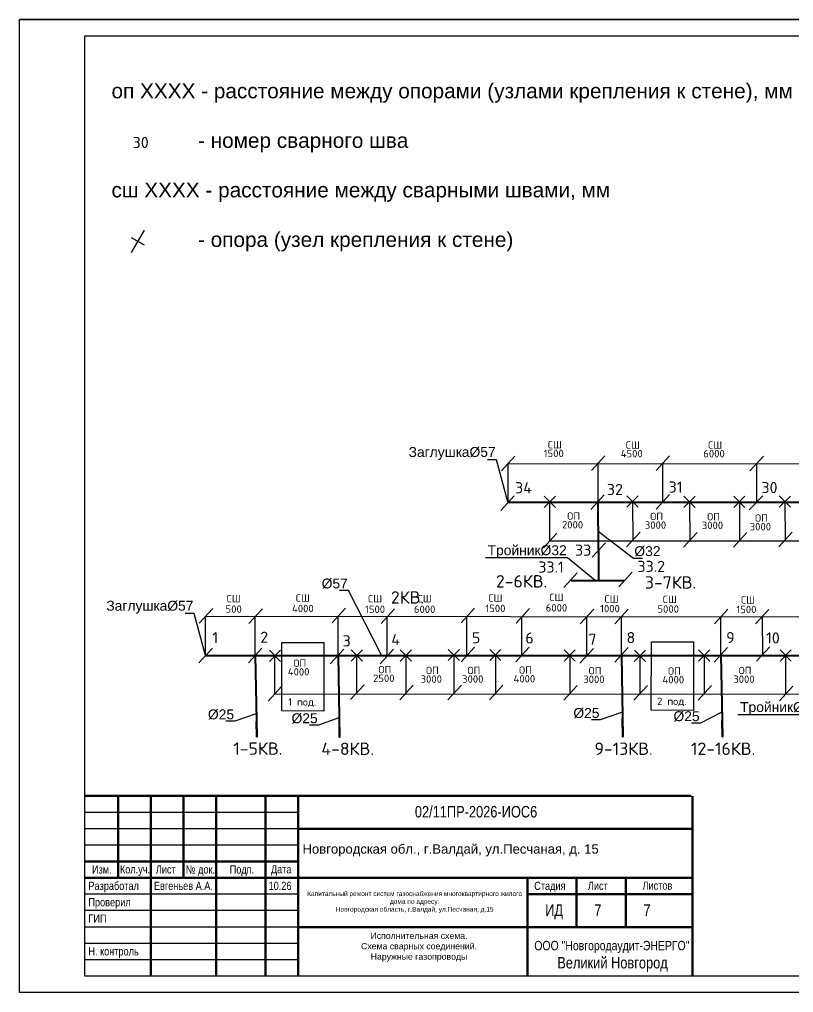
# Model space of a CAD drawing. Header units: inches. Extents: x -14875 to 29939, y -511 to 58086.
# Drawn here: x -14875 to -8622, y -511 to 7348 of the extents above; entities that cross this region are included whole.
import ezdxf
from ezdxf import colors
from ezdxf.entities.mleader import LeaderData, LeaderLine
from ezdxf.enums import TextEntityAlignment as Align
from ezdxf.math import Vec2, Vec3

# ---------------------------------------------------------------- set-up
doc = ezdxf.new("R2010")
doc.units = ezdxf.units.IN
doc.header["$MEASUREMENT"] = 0
doc.linetypes.add('ACAD_ISO02W100', pattern=[15, 12, -3])
doc.layers.get('0').update_dxf_attribs({"color": 18, "true_color": 0x000000})
for name, color, linetype, lineweight in [('анп Рамка жирная', 7, 'Continuous', 50), ('ГП_Таbлицы', 7, 'Continuous', 50), ('Трубы', 7, 'Continuous', 40)]:
    doc.layers.add(name, color=color, linetype=linetype, lineweight=lineweight)
doc.styles.add('ISO', font='arial.ttf')
doc.styles.add('PROFIL', font='simplex.shx')
doc.styles.get("Standard").update_dxf_attribs({"font": 'arial.ttf'})
doc.mleader_styles.duplicate_entry("Standard", '')

# ---------------------------------------------------------------- blocks, each defined once
blk = doc.blocks.new('A$C06d2972a')
at = {"color": 242, "lineweight": 30, "true_color": 0xcd2027}
for p, q in [((87, 150), (-87, -150)), ((-87, 50), (87, -50))]:
    blk.add_line(p, q, dxfattribs=at)

msp = doc.modelspace()

# ---------------------------------------------------------------- linework, layer by layer
at = {"color": 18, "true_color": 0x000000}
for p, q in [((-10980.1, 3703.2), (-10871.9, 3821)), ((-10254.7, 3706), (-10146.4, 3823.9)), ((-9732.3, 3705.9), (-9624, 3823.8)), ((-8973.9, 3703.4), (-8865.6, 3821.3)), ((-10927, 3449.6), (-10927, 3765.8)), ((-10925.7, 3762), (-6697.6, 3758.8)), ((-10200.1, 3450.1), (-10200.1, 3766.2)), ((-9677.7, 3450), (-9677.7, 3766.1)), ((-8919.3, 3447.5), (-8919.3, 3763.6)), ((-10985.5, 3382), (-10877.3, 3499.9)), ((-10258.4, 3390.9), (-10150.1, 3508.8)), ((-9731.1, 3392.7), (-9622.8, 3510.6)), ((-10590, 3137.9), (-10590, 3454)), ((-9922.3, 3453.5), (-9920.5, 3138.2)), ((-9462.1, 3451.9), (-9460.4, 3136.5)), ((-9059.1, 3451.9), (-9057.4, 3136.5)), ((-8692.2, 3453.5), (-8690.4, 3138.1)), ((-10642.7, 3081.2), (-10534.5, 3199.1)), ((-9969.8, 3088.4), (-9861.6, 3206.2)), ((-9509.7, 3086.7), (-9401.4, 3204.6)), ((-9106.7, 3086.7), (-8998.5, 3204.5)), ((-8739.7, 3088.3), (-8631.5, 3206.1)), ((-10590.1, 3137.8), (-6816.9, 3136.7)), ((-10247.7, 3003.8), (-10139.5, 3121.7)), ((-10476.8, 2759.7), (-10368.6, 2877.5)), ((-10033.9, 2765.4), (-9925.6, 2883.2)), ((-13422, 2472.9), (-13313.8, 2590.7)), ((-13371.4, 2528), (-8251.5, 2524.2)), ((-13371, 2210.4), (-13371, 2528.2)), ((-13020.9, 2469.9), (-12912.6, 2587.7)), ((-12969.9, 2207.4), (-12969.9, 2525.2)), ((-12348.9, 2474.1), (-12240.7, 2591.9)), ((-12299.3, 2209.1), (-12299.3, 2525.3)), ((-11954, 2470.4), (-11845.7, 2588.3)), ((-11904.4, 2205.5), (-11904.4, 2521.6)), ((-11307.5, 2474.2), (-11199.3, 2592)), ((-11259.6, 2210.4), (-11259.6, 2526.5)), ((-10863.5, 2472.3), (-10755.2, 2590.2)), ((-10815.6, 2208.5), (-10815.6, 2524.6)), ((-10344.3, 2467.6), (-10236, 2585.4)), ((-10292.1, 2209.8), (-10292.1, 2525.9)), ((-10065.1, 2467.9), (-9956.9, 2585.7)), ((-10012.1, 2209.4), (-10012.1, 2525.5)), ((-9261, 2467.9), (-9152.8, 2585.7)), ((-9208, 2209.4), (-9208, 2525.5)), ((-8929.8, 2465.5), (-8821.6, 2583.3)), ((-8875.5, 2523.9), (-8873.5, 2213.8)), ((-8920.6, 2164), (-8812.4, 2281.9)), ((-13424.7, 2152), (-13316.5, 2269.9)), ((-13024, 2152), (-12915.8, 2269.9)), ((-12811.2, 1901), (-12811.2, 2210.3)), ((-12363.7, 2144), (-12255.4, 2261.9)), ((-12151.6, 2214.5), (-12151.2, 1905.1)), ((-11960.9, 2144.8), (-11852.6, 2262.6)), ((-11753.8, 2212.4), (-11753.4, 1903.1)), ((-11365.3, 2212.1), (-11365, 1902.7)), ((-11307.2, 2160.8), (-11199, 2278.6)), ((-11030.3, 2212.1), (-11029.9, 1902.7)), ((-10866, 2161.1), (-10757.8, 2278.9)), ((-10429.5, 2210.3), (-10429.1, 1900.9)), ((-10346.7, 2150.1), (-10238.5, 2267.9)), ((-10066.3, 2156.8), (-9958.1, 2274.6)), ((-9862.8, 2209.6), (-9862.4, 1900.2)), ((-9344.2, 2209.9), (-9343.8, 1900.5)), ((-9262.2, 2156.8), (-9154, 2274.6)), ((-8685.2, 1900.2), (-8685.2, 2212.1)), ((-12199.4, 1855.2), (-12091.2, 1973)), ((-11801.6, 1853.2), (-11693.4, 1971)), ((-11413.2, 1852.8), (-11305, 1970.6)), ((-11078.2, 1852.8), (-10969.9, 1970.6)), ((-10477.4, 1851), (-10369.1, 1968.8)), ((-9910.7, 1850.3), (-9802.4, 1968.1)), ((-9392.1, 1850.6), (-9283.8, 1968.4)), ((-12865.3, 1841.8), (-12757, 1959.7)), ((-12811.2, 1900.9), (-7774.9, 1899.5)), ((-8735.6, 1845.3), (-8627.4, 1963.1))]:
    msp.add_line(p, q, dxfattribs=at)
at = {"color": 0}
for p, q in [((-10635.9, 3497.6), (-10545.3, 3406.9)), ((-10635.9, 3407), (-10545.3, 3497.5)), ((-9968.1, 3408.5), (-9877.4, 3499.1)), ((-9968.1, 3499.1), (-9877.5, 3408.5)), ((-9507.9, 3406.9), (-9417.3, 3497.5)), ((-9507.9, 3497.5), (-9417.3, 3406.9)), ((-9105, 3406.9), (-9014.3, 3497.4)), ((-9104.9, 3497.5), (-9014.4, 3406.8)), ((-8980.2, 3387.1), (-8869.5, 3500.8)), ((-8738, 3408.5), (-8647.3, 3499)), ((-8737.9, 3499.1), (-8647.4, 3408.4)), ((-12856, 2163.2), (-12765.4, 2253.8)), ((-12856, 2253.8), (-12765.4, 2163.2)), ((-12195, 2166), (-12104.3, 2256.5)), ((-12194.9, 2256.6), (-12104.4, 2165.9)), ((-11798.9, 2166.4), (-11708.2, 2256.9)), ((-11798.8, 2257), (-11708.3, 2166.3)), ((-11410.7, 2169.4), (-11320.1, 2260)), ((-11410.7, 2260), (-11320.1, 2169.4)), ((-11075.7, 2169.4), (-10985, 2260)), ((-11075.6, 2260), (-10985.1, 2169.4)), ((-10475.1, 2166.5), (-10384.4, 2257.1)), ((-10475, 2257.1), (-10384.5, 2166.5)), ((-9907.7, 2162.4), (-9817, 2252.9)), ((-9907.6, 2253), (-9817.1, 2162.3)), ((-9389.7, 2165.6), (-9299, 2256.1)), ((-9389.6, 2256.2), (-9299.1, 2165.5)), ((-8730.2, 2165.7), (-8639.5, 2256.2)), ((-8730.1, 2256.3), (-8639.5, 2165.6))]:
    msp.add_line(p, q, dxfattribs=at)
at = {"color": 18, "true_color": 0x000000}
for points in [[(-12754.5, 2315.7), (-12414.7, 2316.1), (-12414.7, 1762.3), (-12756.4, 1765.1)], [(-9768.7, 2321.4), (-9428.9, 2321.8), (-9428.9, 1768), (-9770.6, 1770.7)]]:
    msp.add_lwpolyline(points, close=True, dxfattribs=at)
at = {"layer": 'анп Рамка жирная', "color": 7, "lineweight": 30, "ltscale": 0.001}
for p, q in [((-14874.5, 7347.6), (-3761.3, 7347.6)), ((-14874.5, -511), (-14874.5, 7347.6)), ((-3761.3, 7347.6), (-14874.5, 7347.6)), ((-14345.3, -378.7), (-14345.3, 7215.3)), ((-14345.3, 7215.3), (-3893.6, 7215.3)), ((-3893.6, -378.7), (-14345.3, -378.7)), ((-3761.3, -511), (-14874.5, -511))]:
    msp.add_line(p, q, dxfattribs=at)
at = {"layer": 'ГП_Таbлицы', "color": 7}
for p, q in [((-14078.2, 1076.6), (-14078.2, 415.1)), ((-13813.6, 1076.6), (-13813.6, -378.7)), ((-13549, 1076.6), (-13549, 415.1)), ((-13284.4, 1076.6), (-13284.4, -378.7)), ((-12887.5, 1076.6), (-12887.5, -378.7)), ((-12622.9, 1076.6), (-12622.9, -378.7)), ((-9438.2, 1075.6), (-9438.3, -378.6)), ((-12622.9, 812), (-9447.7, 812)), ((-12622.9, 547.4), (-14342.8, 547.4)), ((-14342.8, 415.1), (-9447.7, 415.1)), ((-10770.7, 415.1), (-10770.7, -378.7)), ((-10373.8, 415.1), (-10373.8, 18.2)), ((-9976.9, 415.1), (-9976.9, 18.2)), ((-10770.7, 282.8), (-9447.7, 282.8)), ((-12622.9, 18.2), (-9447.7, 18.2))]:
    msp.add_line(p, q, dxfattribs=at)
at = {"layer": 'ГП_Таbлицы', "color": 7, "lineweight": -3}
for p, q in [((-12622.9, 944.3), (-14342.8, 944.3)), ((-12622.9, 812), (-14342.8, 812)), ((-12622.9, 679.7), (-14342.8, 679.7)), ((-12622.9, 282.8), (-14342.8, 282.8)), ((-12622.9, 150.5), (-14342.8, 150.5)), ((-12622.9, 18.2), (-14342.8, 18.2)), ((-12622.9, -114.1), (-14342.8, -114.1)), ((-12622.9, -246.4), (-14342.8, -246.4))]:
    msp.add_line(p, q, dxfattribs=at)
at = {"layer": 'ГП_Таbлицы', "color": 7}
msp.add_lwpolyline([(-14342.8, 1076.6), (-14342.8, 1076.6), (-9447.7, 1076.6)], dxfattribs=at)
at = {"layer": 'Трубы', "color": 18, "true_color": 0x000000}
for p, q in [((-10926.7, 3448.9), (-6695.7, 3448.1)), ((-10202.3, 3450.1), (-10198.6, 3063.7)), ((-10198.2, 3063.2), (-10197.3, 2819.6)), ((-10416.8, 2817.7), (-9993, 2817.7)), ((-13371.1, 2210.7), (-7640.2, 2212))]:
    msp.add_line(p, q, dxfattribs=at)
for points in [[(-12970, 2210.4), (-12958.1, 1554), (-12960.7, 1677.4)], [(-12300.2, 2208.9), (-12288.3, 1552.5), (-12290.5, 1666.8)], [(-10012.6, 2210.1), (-10000.6, 1553.7), (-10003.3, 1702.6)], [(-9208.5, 2210.1), (-9196.5, 1553.7), (-9199, 1683.4)]]:
    msp.add_lwpolyline(points, dxfattribs=at)

# ---------------------------------------------------------------- block references
at = {"xscale": 0.6, "yscale": 0.6, "zscale": 0.6}
msp.add_blockref('A$C06d2972a', (-13918.7, 5556.9), dxfattribs=at)

# ---------------------------------------------------------------- texts
at = {"color": 0, "style": 'PROFIL'}
for s, height, p in [('30', 89.79, (-13895.5, 6354.4)), ('СШ', 59.9, (-10549.4, 3913.2)), ('СШ', 59.9, (-9919.8, 3911.3)), ('СШ', 59.9, (-9254.7, 3911.3)), ('1500', 59.9, (-10558.7, 3843.1)), ('4500', 59.9, (-9929, 3841.2)), ('6000', 59.9, (-9264, 3841.2)), ('31', 89.79, (-9574.4, 3571.5)), ('34', 89.79, (-10802.9, 3566.3)), ('32', 89.79, (-10064.8, 3551.6)), ('30', 89.79, (-8816.1, 3567.7)), ('ОП', 59.9, (-10397.5, 3337)), ('ОП', 59.9, (-9727.3, 3334.1)), ('ОП', 59.9, (-9267.2, 3332.4)), ('ОП', 59.9, (-8880.3, 3321.1)), ('2000', 59.9, (-10406.8, 3266.8)), ('3000', 59.9, (-9736.6, 3264)), ('3000', 59.9, (-9276.4, 3262.3)), ('3000', 59.9, (-8889.5, 3251)), ('33', 89.79, (-10321.1, 3061.8)), ('33.1', 89.79, (-10580.6, 2925.3)), ('33.2', 89.79, (-9771, 2931)), ('2-6КВ.', 100, (-10818.3, 2809.8)), ('3-7КВ.', 100, (-9615, 2800.8)), ('СШ', 59.9, (-13144.1, 2670.5)), ('СШ', 59.9, (-12585.2, 2675.4)), ('СШ', 59.9, (-12002.3, 2669.2)), ('2КВ.', 100, (-11739.5, 2679.7)), ('СШ', 59.9, (-11601.4, 2669.2)), ('СШ', 59.9, (-11030, 2675.7)), ('СШ', 59.9, (-10536.7, 2680.6)), ('СШ', 59.9, (-10091.4, 2667.6)), ('СШ', 59.9, (-9621.1, 2663.8)), ('СШ', 59.9, (-8989.4, 2660.1)), ('500', 59.9, (-13144.1, 2585.7)), ('4000', 59.9, (-12585.2, 2590.5)), ('1500', 59.9, (-12002.3, 2584.4)), ('6000', 59.9, (-11601.4, 2584.4)), ('1500', 59.9, (-11030, 2590.9)), ('6000', 59.9, (-10536.7, 2595.8)), ('1000', 59.9, (-10104.3, 2590.1)), ('5000', 59.9, (-9633.9, 2586.3)), ('1500', 59.9, (-9002.3, 2582.6)), ('1', 89.8, (-13292.8, 2355.1)), ('2', 89.8, (-12897.5, 2358.3)), ('3', 89.8, (-12231.2, 2328.8)), ('4', 89.8, (-11835.7, 2340.5)), ('5', 89.8, (-11186, 2354.3)), ('6', 89.8, (-10754.4, 2352.8)), ('7', 89.8, (-10246.4, 2341.7)), ('8', 89.8, (-9935.6, 2355.5)), ('9', 89.8, (-9131.5, 2355.5)), ('10', 89.79, (-8788.4, 2353.3)), ('ОП', 59.9, (-12609.9, 2149.2)), ('ОП', 59.9, (-11922.4, 2097.2)), ('ОП', 59.9, (-10786.8, 2093.1)), ('4000', 59.9, (-12619.2, 2079.1)), ('2500', 59.9, (-11931.6, 2027.1)), ('3000', 59.9, (-11547.8, 2020.4)), ('ОП', 59.9, (-11538.5, 2090.5)), ('3000', 59.9, (-11212.7, 2020.4)), ('ОП', 59.9, (-11203.5, 2090.5)), ('4000', 59.9, (-10796.1, 2023)), ('3000', 59.9, (-10234.1, 2018.5)), ('ОП', 59.9, (-10224.8, 2088.6)), ('4000', 59.9, (-9593, 2015.7)), ('ОП', 59.9, (-9583.8, 2085.8)), ('3000', 59.9, (-9022, 2019.7)), ('ОП', 59.9, (-9012.8, 2089.8)), ('1 под.', 59.9, (-12590.5, 1830.8)), ('2 под.', 59.9, (-9604.7, 1836.4)), ('1-5КВ.', 100, (-12948.8, 1459)), ('4-8КВ.', 100, (-12223, 1457.6)), ('9-13КВ.', 100, (-9994.3, 1457.9)), ('12-16КВ.', 100, (-9190.2, 1457.9))]:
    msp.add_text(s, height=height, dxfattribs=at).set_placement(p, align=Align.MIDDLE)
at = {"insert": (-14130.9, 6830.8), "char_height": 120, "attachment_point": 1}
msp.add_mtext_dynamic_manual_height_columns('оп ХХХХ - расстояние между опорами (узлами крепления к стене), мм\\P\\P               - номер сварного шва\\P\\Pсш ХХХХ - расстояние между сварными швами, мм\\P\\P               - опора (узел крепления к стене)', width=6089.44, gutter_width=3.75, heights=[-1359.4], dxfattribs=at)
at = {"layer": 'ГП_Таbлицы', "color": 7, "style": 'ISO', "width": 0.8}
for s, height, p in [('02/11ПР-2026-ИОС6', 92.61, (-11680.5, 903.1)), ('Изм.', 66.15, (-14288.5, 450)), ('Кол.уч.', 66.15, (-14063.2, 450.9)), ('Лист', 66.15, (-13773.1, 450)), ('№ док.', 66.15, (-13531.3, 450)), ('Подп.', 66.15, (-13176.2, 450)), ('Дата', 66.15, (-12843.2, 451.5)), ('Разработал', 66.15, (-14317.5, 317.7)), ('Евгеньев А.А.', 66.15, (-13788.3, 317.7)), ('10.26', 66.15, (-12862.2, 317.7)), ('Стадия', 66.15, (-10716.4, 317.7)), ('Лист', 66.15, (-10282.8, 317.7)), ('Листов', 66.15, (-9841.9, 319.6)), ('Проверил', 66.15, (-14317.5, 185.4)), ('ИД', 92.61, (-10627.8, 108)), ('7', 92.6, (-10230.9, 108)), ('7', 92.6, (-9834, 108)), ('ГИП', 66.15, (-14317.5, 53.1)), ('Н. контроль', 66.15, (-14317.5, -211.5))]:
    msp.add_text(s, height=height, dxfattribs=at).set_placement(p)
for s, height, p in [('ООО "Новгородаудит-ЭНЕРГО"', 75.6, (-10089.2, -169.4)), ('Великий Новгород', 92.61, (-10084, -316.4))]:
    msp.add_text(s, height=height, dxfattribs=at).set_placement(p, align=Align.CENTER)
at = {"layer": 'Трубы', "linetype": 'ACAD_ISO02W100', "attachment_point": 1}
for s, width, heights, insert, char_height in [('\\pxt26;Новгородская обл., г.Валдай, ул.Песчаная, д. 15', 3117.152, [-99.6], (-12588.1, 686.2), 75.6), ('\\pxa0.66667,sm1,qc;Капитальный ремонт систем газоснабжения многоквартирного жилого дома по адресу:\\P\\pa0.25,s*;Новгородская область, г.Валдай, ул.Песчаная, д.15', 1770.003, [-202.1], (-12567.1, 306.2), 37.8), ('\\pxa0.66667,sm1,qc;Исполнительная схема.\\PСхема сварных соединений.\\PНаружные газопроводы', 1916.713, [-303.5], (-12605.3, -27.3), 50.4)]:
    msp.add_mtext_dynamic_manual_height_columns(s, width=width, gutter_width=3.15, heights=heights, dxfattribs=dict(at, insert=insert, char_height=char_height))

# ---------------------------------------------------------------- leaders
at = {"color": 0}
ml = msp.add_multileader_mtext('', dxfattribs=at)
ml.set_content('Заглушка%%C57 ')
ml.set_leader_properties(color=256)
ml.build(insert=Vec2(0, 0))
ml.multileader.update_dxf_attribs({"has_dogleg": 0, "text_left_attachment_type": 6, "text_right_attachment_type": 6, "dogleg_length": 2, "arrow_head_size": 0})
ctx = ml.context
ctx.base_point, ctx.char_height, ctx.arrow_head_size, ctx.landing_gap_size, ctx.plane_origin, ctx.plane_x_axis = Vec3(-11728.5, 3791), 80, 0, 6.45, Vec3(-11465.4, 3991.6), Vec3(1, 0, 0)
ctx.left_attachment, ctx.right_attachment, ctx.text_align_type = 6, 6, 2
notes = []
notes.append((ctx, [(1, (1, 1, 0), (-11019.5, 3791), (-1, 0, 0), 2, [(0, [(-10929.7, 3452.9)], 0, [])])]))
ctx.mtext.insert, ctx.mtext.text_direction, ctx.mtext.width, ctx.mtext.defined_height, ctx.mtext.alignment, ctx.mtext.flow_direction = Vec3(-11027.9, 3894.5), Vec3(1, 0, 0), 65.215, 85.3, 3, 5
ml = msp.add_multileader_mtext('', dxfattribs=at)
ml.set_content('%%C32 ')
ml.set_leader_properties(color=256)
ml.build(insert=Vec2(0, 0))
ml.multileader.update_dxf_attribs({"has_dogleg": 0, "text_left_attachment_type": 6, "text_right_attachment_type": 6, "dogleg_length": 2, "arrow_head_size": 0})
ctx = ml.context
ctx.base_point, ctx.char_height, ctx.arrow_head_size, ctx.landing_gap_size, ctx.plane_origin, ctx.plane_x_axis = Vec3(-9913.8, 2997.8), 80, 0, 6.45, Vec3(-11301.1, 2800.7), Vec3(1, 0, 0)
ctx.left_attachment, ctx.right_attachment = 6, 6
notes.append((ctx, [(0, (1, 1, 0), (-9915.8, 2997.8), (1, 0, 0), 2, [(0, [(-10199.2, 3214.8)], 0, [])])]))
ctx.mtext.insert, ctx.mtext.text_direction, ctx.mtext.width, ctx.mtext.defined_height, ctx.mtext.flow_direction = Vec3(-9907.3, 3093.8), Vec3(1, 0, 0), 65.215, 85.3, 5
ml = msp.add_multileader_mtext('', dxfattribs=at)
ml.set_content('Тройник%%C32')
ml.set_leader_properties(color=256)
ml.build(insert=Vec2(0, 0))
ml.multileader.update_dxf_attribs({"has_dogleg": 0, "text_left_attachment_type": 6, "text_right_attachment_type": 6, "dogleg_length": 2, "arrow_head_size": 0})
ctx = ml.context
ctx.base_point, ctx.char_height, ctx.arrow_head_size, ctx.landing_gap_size, ctx.plane_origin, ctx.plane_x_axis = Vec3(-11090.9, 2998.9), 80, 0, 6.45, Vec3(-10934, 3186.5), Vec3(1, 0, 0)
ctx.left_attachment, ctx.right_attachment, ctx.text_align_type = 6, 6, 2
notes.append((ctx, [(1, (1, 1, 0), (-10445.3, 2998.9), (-1, 0, 0), 2, [(0, [(-10224.1, 2817.5)], 0, [])])]))
ctx.mtext.insert, ctx.mtext.text_direction, ctx.mtext.width, ctx.mtext.defined_height, ctx.mtext.alignment, ctx.mtext.flow_direction = Vec3(-10453.7, 3101.1), Vec3(1, 0, 0), 650.834, 56, 3, 5
ml = msp.add_multileader_mtext('', dxfattribs=at)
ml.set_content('%%C57 ')
ml.set_leader_properties(color=256)
ml.build(insert=Vec2(0, 0))
ml.multileader.update_dxf_attribs({"has_dogleg": 0, "text_left_attachment_type": 6, "text_right_attachment_type": 6, "dogleg_length": 2, "arrow_head_size": 0})
ctx = ml.context
ctx.base_point, ctx.char_height, ctx.arrow_head_size, ctx.landing_gap_size, ctx.plane_origin, ctx.plane_x_axis = Vec3(-12430.2, 2736.5), 80, 0, 6.45, Vec3(-12363, 3383.3), Vec3(1, 0, 0)
ctx.left_attachment, ctx.right_attachment, ctx.text_align_type = 6, 6, 2
notes.append((ctx, [(1, (1, 1, 0), (-12213.7, 2736.5), (-1, 0, 0), 2, [(0, [(-11950, 2214.3)], 0, [])])]))
ctx.mtext.insert, ctx.mtext.text_direction, ctx.mtext.width, ctx.mtext.defined_height, ctx.mtext.alignment, ctx.mtext.flow_direction = Vec3(-12222.1, 2832.5), Vec3(1, 0, 0), 65.215, 85.3, 3, 5
ml = msp.add_multileader_mtext('', dxfattribs=at)
ml.set_content('Заглушка%%C57 ')
ml.set_leader_properties(color=256)
ml.build(insert=Vec2(0, 0))
ml.multileader.update_dxf_attribs({"has_dogleg": 0, "text_left_attachment_type": 6, "text_right_attachment_type": 6, "dogleg_length": 2, "arrow_head_size": 0})
ctx = ml.context
ctx.base_point, ctx.char_height, ctx.arrow_head_size, ctx.landing_gap_size, ctx.plane_origin, ctx.plane_x_axis = Vec3(-14169.9, 2549.3), 80, 0, 6.45, Vec3(-13906.9, 2749.9), Vec3(1, 0, 0)
ctx.left_attachment, ctx.right_attachment, ctx.text_align_type = 6, 6, 2
notes.append((ctx, [(1, (1, 1, 0), (-13460.9, 2549.3), (-1, 0, 0), 2, [(0, [(-13371.1, 2211.2)], 0, [])])]))
ctx.mtext.insert, ctx.mtext.text_direction, ctx.mtext.width, ctx.mtext.defined_height, ctx.mtext.alignment, ctx.mtext.flow_direction = Vec3(-13469.3, 2652.8), Vec3(1, 0, 0), 65.215, 85.3, 3, 5
ml = msp.add_multileader_mtext('', dxfattribs=at)
ml.set_content('Тройник%%C57')
ml.set_leader_properties(color=256)
ml.build(insert=Vec2(0, 0))
ml.multileader.update_dxf_attribs({"has_dogleg": 0, "text_left_attachment_type": 6, "text_right_attachment_type": 6, "dogleg_length": 2, "arrow_head_size": 0})
ctx = ml.context
ctx.base_point, ctx.char_height, ctx.arrow_head_size, ctx.landing_gap_size, ctx.plane_origin, ctx.plane_x_axis = Vec3(-9052.2, 1732.5), 80, 0, 6.45, Vec3(-8934.6, 3048.2), Vec3(1, 0, 0)
ctx.left_attachment, ctx.right_attachment, ctx.text_align_type = 6, 6, 2
notes.append((ctx, [(1, (1, 1, 0), (-8405.7, 1732.5), (-1, 0, 0), 2, [(0, [(-8094.3, 2212.2)], 0, [])])]))
ctx.mtext.insert, ctx.mtext.text_direction, ctx.mtext.width, ctx.mtext.defined_height, ctx.mtext.alignment, ctx.mtext.flow_direction = Vec3(-8414.1, 1834.7), Vec3(1, 0, 0), 650.834, 56, 3, 5
ml = msp.add_multileader_mtext('', dxfattribs=at)
ml.set_content('%%C25 ')
ml.set_leader_properties(color=256)
ml.build(insert=Vec2(0, 0))
ml.multileader.update_dxf_attribs({"has_dogleg": 0, "text_left_attachment_type": 6, "text_right_attachment_type": 6, "dogleg_length": 2, "arrow_head_size": 0})
ctx = ml.context
ctx.base_point, ctx.char_height, ctx.arrow_head_size, ctx.landing_gap_size, ctx.plane_origin, ctx.plane_x_axis = Vec3(-13349.6, 1679.3), 80, 0, 6.45, Vec3(-13638.1, 2200.1), Vec3(1, 0, 0)
ctx.left_attachment, ctx.right_attachment, ctx.text_align_type = 6, 6, 2
notes.append((ctx, [(1, (1, 1, 0), (-13132.4, 1679.3), (-1, 0, 0), 2, [(0, [(-12961.9, 1740.3)], 0, [])])]))
ctx.mtext.insert, ctx.mtext.text_direction, ctx.mtext.width, ctx.mtext.defined_height, ctx.mtext.alignment, ctx.mtext.flow_direction = Vec3(-13140.9, 1775.3), Vec3(1, 0, 0), 65.215, 85.3, 3, 5
ml = msp.add_multileader_mtext('', dxfattribs=at)
ml.set_content('%%C25 ')
ml.set_leader_properties(color=256)
ml.build(insert=Vec2(0, 0))
ml.multileader.update_dxf_attribs({"has_dogleg": 0, "text_left_attachment_type": 6, "text_right_attachment_type": 6, "dogleg_length": 2, "arrow_head_size": 0})
ctx = ml.context
ctx.base_point, ctx.char_height, ctx.arrow_head_size, ctx.landing_gap_size, ctx.plane_origin, ctx.plane_x_axis = Vec3(-12674.2, 1648.3), 80, 0, 6.45, Vec3(-12962.7, 2169.1), Vec3(1, 0, 0)
ctx.left_attachment, ctx.right_attachment, ctx.text_align_type = 6, 6, 2
notes.append((ctx, [(1, (1, 1, 0), (-12457, 1648.3), (-1, 0, 0), 2, [(0, [(-12286.5, 1709.3)], 0, [])])]))
ctx.mtext.insert, ctx.mtext.text_direction, ctx.mtext.width, ctx.mtext.defined_height, ctx.mtext.alignment, ctx.mtext.flow_direction = Vec3(-12465.5, 1744.3), Vec3(1, 0, 0), 65.215, 85.3, 3, 5
ml = msp.add_multileader_mtext('', dxfattribs=at)
ml.set_content('%%C25 ')
ml.set_leader_properties(color=256)
ml.build(insert=Vec2(0, 0))
ml.multileader.update_dxf_attribs({"has_dogleg": 0, "text_left_attachment_type": 6, "text_right_attachment_type": 6, "dogleg_length": 2, "arrow_head_size": 0})
ctx = ml.context
ctx.base_point, ctx.char_height, ctx.arrow_head_size, ctx.landing_gap_size, ctx.plane_origin, ctx.plane_x_axis = Vec3(-10397.7, 1690.5), 80, 0, 6.45, Vec3(-10686.2, 2211.3), Vec3(1, 0, 0)
ctx.left_attachment, ctx.right_attachment, ctx.text_align_type = 6, 6, 2
notes.append((ctx, [(1, (1, 1, 0), (-10180.5, 1690.5), (-1, 0, 0), 2, [(0, [(-10010, 1751.5)], 0, [])])]))
ctx.mtext.insert, ctx.mtext.text_direction, ctx.mtext.width, ctx.mtext.defined_height, ctx.mtext.alignment, ctx.mtext.flow_direction = Vec3(-10189, 1786.5), Vec3(1, 0, 0), 65.215, 85.3, 3, 5
ml = msp.add_multileader_mtext('', dxfattribs=at)
ml.set_content('%%C25 ')
ml.set_leader_properties(color=256)
ml.build(insert=Vec2(0, 0))
ml.multileader.update_dxf_attribs({"has_dogleg": 0, "text_left_attachment_type": 6, "text_right_attachment_type": 6, "dogleg_length": 2, "arrow_head_size": 0})
ctx = ml.context
ctx.base_point, ctx.char_height, ctx.arrow_head_size, ctx.landing_gap_size, ctx.plane_origin, ctx.plane_x_axis = Vec3(-9588.8, 1664.7), 80, 0, 6.45, Vec3(-9882.1, 2211.3), Vec3(1, 0, 0)
ctx.left_attachment, ctx.right_attachment, ctx.text_align_type = 6, 6, 2
notes.append((ctx, [(1, (1, 1, 0), (-9371.6, 1664.7), (-1, 0, 0), 2, [(0, [(-9205.9, 1751.5)], 0, [])])]))
ctx.mtext.insert, ctx.mtext.text_direction, ctx.mtext.width, ctx.mtext.defined_height, ctx.mtext.alignment, ctx.mtext.flow_direction = Vec3(-9380.1, 1760.7), Vec3(1, 0, 0), 65.215, 85.3, 3, 5
for ctx, leaders in notes:
    for number, flags, end, landing, length, lines in leaders:
        leader = LeaderData()
        leader.index, (leader.has_last_leader_line, leader.has_dogleg_vector, leader.attachment_direction) = number, flags
        leader.last_leader_point, leader.dogleg_vector, leader.dogleg_length = Vec3(end), Vec3(landing), length
        for number, points, colour, breaks in lines:
            line = LeaderLine()
            line.index, line.vertices, line.color, line.breaks = number, Vec3.list(points), colors.encode_raw_color(colour), breaks
            leader.lines.append(line)
        ctx.leaders.append(leader)

doc.saveas('drawing.dxf')
